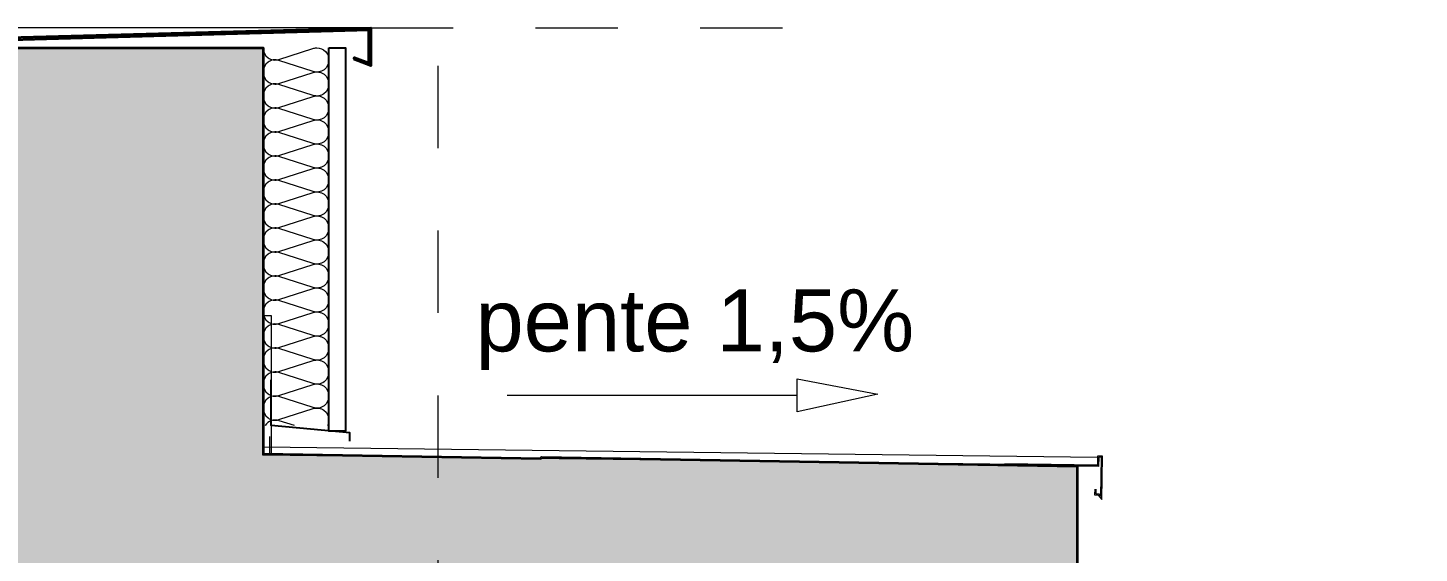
# Model space of a CAD drawing. Header units: metres. Extents: x 1838950 to 1842843, y 5171318 to 5174224.
# Drawn here: x 1841244.832 to 1841246.521, y 5171399.619 to 5171400.257 of the extents above; entities that cross this region are included whole.
import ezdxf

# ---------------------------------------------------------------- set-up
doc = ezdxf.new("R2010")
doc.units = ezdxf.units.M
doc.header["$LTSCALE"] = 0.0254
doc.linetypes.add('Style de ligne -1', pattern=[0.83328, 0.41656, -0.41672])
doc.layers.add('00 CHAZAL Coupe A.5', color=7, linetype='Continuous', lineweight=18)
doc.styles.add('Arial', font='arial.ttf')

# ---------------------------------------------------------------- blocks, each defined once
blk = doc.blocks.new('Groupe-1762-1')
at = {"layer": '00 CHAZAL Coupe A.5', "color": 7, "linetype": 'Continuous', "lineweight": 5, "flags": 128}
for points in [[(1841245.1176, 5171400.2325, 0.508909), (1841245.1368, 5171400.2185), (1841245.1779, 5171400.2317), (1841245.1779, 5171400.2317, -0.078209), (1841245.1825, 5171400.2325), (1841245.1826, 5171400.2325)], [(1841245.1826, 5171400.2325), (1841245.183, 5171400.2325, -0.414214), (1841245.1976, 5171400.2179, -0.508909), (1841245.1784, 5171400.2039), (1841245.1368, 5171400.2173, 0.508909), (1841245.1176, 5171400.2033, 0.508909), (1841245.1368, 5171400.1893), (1841245.1784, 5171400.2027, -0.508909), (1841245.1976, 5171400.1887, -0.508909), (1841245.1784, 5171400.1748), (1841245.1368, 5171400.1882, 0.508909), (1841245.1176, 5171400.1742, 0.508909), (1841245.1368, 5171400.1602), (1841245.1784, 5171400.1736, -0.508909), (1841245.1976, 5171400.1596, -0.508909), (1841245.1784, 5171400.1456), (1841245.1368, 5171400.159, 0.508909), (1841245.1176, 5171400.145, 0.508909), (1841245.1368, 5171400.131), (1841245.1784, 5171400.1445, -0.508909), (1841245.1976, 5171400.1305, -0.508909), (1841245.1784, 5171400.1165), (1841245.1368, 5171400.1299, 0.508909), (1841245.1176, 5171400.1159, 0.508909), (1841245.1368, 5171400.1019), (1841245.1784, 5171400.1153, -0.508909), (1841245.1976, 5171400.1013, -0.508909), (1841245.1784, 5171400.0873), (1841245.1368, 5171400.1007, 0.508909), (1841245.1176, 5171400.0867, 0.508909), (1841245.1368, 5171400.0728), (1841245.1784, 5171400.0862, -0.508909), (1841245.1976, 5171400.0722, -0.508909), (1841245.1784, 5171400.0582), (1841245.1368, 5171400.0716, 0.508909), (1841245.1176, 5171400.0576, 0.508909), (1841245.1368, 5171400.0436), (1841245.1784, 5171400.057, -0.508909), (1841245.1976, 5171400.043, -0.508909), (1841245.1784, 5171400.029), (1841245.1368, 5171400.0425, 0.508909), (1841245.1176, 5171400.0285, 0.508909), (1841245.1368, 5171400.0145), (1841245.1784, 5171400.0279, -0.508909), (1841245.1976, 5171400.0139, -0.508909), (1841245.1784, 5171399.9999), (1841245.1368, 5171400.0133, 0.508909), (1841245.1176, 5171399.9993, 0.508909), (1841245.1368, 5171399.9853), (1841245.1784, 5171399.9987, -0.508909), (1841245.1976, 5171399.9848, -0.508909), (1841245.1784, 5171399.9708), (1841245.1368, 5171399.9842, 0.508909), (1841245.1176, 5171399.9702, 0.508909), (1841245.1368, 5171399.9562), (1841245.1784, 5171399.9696, -0.508909), (1841245.1976, 5171399.9556, -0.508909), (1841245.1784, 5171399.9416), (1841245.1368, 5171399.955, 0.508909), (1841245.1176, 5171399.941, 0.508909), (1841245.1368, 5171399.927), (1841245.1784, 5171399.9405, -0.508909), (1841245.1976, 5171399.9265, -0.508909), (1841245.1784, 5171399.9125), (1841245.1368, 5171399.9259, 0.508909), (1841245.1176, 5171399.9119, 0.508909), (1841245.1368, 5171399.8979), (1841245.1784, 5171399.9113, -0.508909), (1841245.1976, 5171399.8973, -0.508909), (1841245.1784, 5171399.8833), (1841245.1368, 5171399.8967, 0.508909), (1841245.1176, 5171399.8828, 0.508909), (1841245.1368, 5171399.8688), (1841245.1784, 5171399.8822, -0.508909), (1841245.1976, 5171399.8682, -0.508909), (1841245.1784, 5171399.8542), (1841245.1368, 5171399.8676, 0.508909), (1841245.1176, 5171399.8536, 0.508909), (1841245.1368, 5171399.8396), (1841245.1784, 5171399.853, -0.508909), (1841245.1976, 5171399.839, -0.508909), (1841245.1784, 5171399.825), (1841245.1368, 5171399.8385, 0.508909), (1841245.1176, 5171399.8245, 0.508909), (1841245.1368, 5171399.8105), (1841245.1784, 5171399.8239, -0.508909), (1841245.1976, 5171399.8099, -0.508909), (1841245.1784, 5171399.7959), (1841245.1368, 5171399.8093, 0.508909), (1841245.1176, 5171399.7953, 0.508909), (1841245.1368, 5171399.7813), (1841245.1784, 5171399.7947, -0.508909), (1841245.1976, 5171399.7808, -0.122983), (1841245.1959, 5171399.7741), (1841245.1959, 5171399.7741)], [(1841245.1558, 5171399.7741), (1841245.1373, 5171399.78), (1841245.1371, 5171399.7801, 0.336619), (1841245.12, 5171399.7741), (1841245.12, 5171399.7741)]]:
    blk.add_lwpolyline(points, format="xyb", dxfattribs=at)
blk = doc.blocks.new('Groupe-1772-1')
at = {"layer": '00 CHAZAL Coupe A.5', "color": 7, "linetype": 'Continuous', "lineweight": 13, "flags": 128}
for points in [[(1841246.1274, 5171399.697), (1841246.1273, 5171399.6899), (1841246.1318, 5171399.6898), (1841246.1362, 5171399.6845), (1841246.137, 5171399.737), (1841246.1309, 5171399.7371), (1841246.1307, 5171399.7259), (1841246.0184, 5171399.7275)], [(1841246.1289, 5171399.6969), (1841246.1289, 5171399.6914), (1841246.1325, 5171399.6913), (1841246.1348, 5171399.6886), (1841246.1355, 5171399.7355), (1841246.1324, 5171399.7356), (1841246.1322, 5171399.7243), (1841246.0184, 5171399.726)]]:
    blk.add_lwpolyline(points, dxfattribs=at)
blk = doc.blocks.new('Groupe-1775-1')
at = {"layer": '00 CHAZAL Coupe A.5', "color": 7, "linetype": 'Continuous', "lineweight": 13}
blk.add_line((1841245.766, 5171399.8107), (1841245.414, 5171399.8107), dxfattribs=at)
at = {"layer": '00 CHAZAL Coupe A.5', "color": 7, "linetype": 'Continuous', "lineweight": 13, "flags": 128}
blk.add_lwpolyline([(1841245.766, 5171399.7907), (1841245.766, 5171399.8307), (1841245.864, 5171399.8122)], close=True, dxfattribs=at)
at = {"layer": '00 CHAZAL Coupe A.5', "color": 7, "insert": (1841245.3755, 5171399.9395), "char_height": 0.07538, "attachment_point": 1, "line_spacing_factor": 0.840696, "style": 'Arial'}
blk.add_mtext('pente 1,5%', dxfattribs=at)

msp = doc.modelspace()

# ---------------------------------------------------------------- hatches: boundary and pattern name
at = {"layer": '00 CHAZAL Coupe A.5', "linetype": 'Continuous', "lineweight": 0, "true_color": 0xaaaaaa}
h = msp.add_hatch(color=253, dxfattribs=at)
h.paths.add_polyline_path([(1841239.1099, 5171403.2439), (1841238.9499, 5171403.2439), (1841238.9499, 5171402.522), (1841224.6549, 5171402.522), (1841224.6549, 5171402.8722), (1841224.4749, 5171402.8722), (1841224.4749, 5171402.3262), (1841224.4753, 5171402.3262), (1841224.4753, 5171402.2722), (1841231.9236, 5171402.2722), (1841231.9236, 5171399.7325), (1841224.6553, 5171399.7325), (1841224.6553, 5171399.7322), (1841224.4753, 5171399.7322), (1841224.4753, 5171399.4822), (1841236.9879, 5171399.4822), (1841236.9879, 5171399.1129), (1841237.088, 5171399.1129), (1841237.088, 5171399.4822), (1841238.9303, 5171399.4822), (1841238.9303, 5171396.9425), (1841224.4753, 5171396.9425), (1841224.4753, 5171396.6924), (1841246.3779, 5171396.6924), (1841246.3779, 5171394.1015), (1841224.4753, 5171394.1015), (1841224.4753, 5171394.1014), (1841224.475, 5171394.1014), (1841224.475, 5171393.8514), (1841246.3779, 5171393.8514), (1841246.3779, 5171391.2612), (1841224.4753, 5171391.2612), (1841224.4753, 5171390.5112), (1841224.6553, 5171390.5657), (1841224.6553, 5171391.0317), (1841224.655, 5171391.0317), (1841224.655, 5171391.0617), (1841241.8826, 5171391.0617), (1841241.8826, 5171387.4772), (1841242.0826, 5171387.5343), (1841242.0826, 5171388.1704), (1841244.3829, 5171388.1704), (1841244.3829, 5171387.5928), (1841244.5758, 5171387.6477), (1841244.5758, 5171388.221), (1841251.1924, 5171388.221), (1841251.1924, 5171387.7397), (1841251.3529, 5171387.7877), (1841251.3529, 5171393.7041), (1841251.3532, 5171393.7041), (1841251.3532, 5171393.7364), (1841251.3524, 5171393.7364), (1841251.3524, 5171395.1234), (1841251.233, 5171395.1344), (1841251.233, 5171395.1634), (1841251.232, 5171395.1634), (1841251.232, 5171395.1656), (1841251.1924, 5171395.1656), (1841251.1924, 5171394.1015), (1841246.5578, 5171394.1015), (1841246.5578, 5171396.7225), (1841251.1924, 5171396.7225), (1841251.1924, 5171396.4894), (1841251.3524, 5171396.4894), (1841251.3524, 5171396.5307), (1841251.3529, 5171396.5307), (1841251.3529, 5171396.5567), (1841251.3524, 5171396.5567), (1841251.3524, 5171396.7225), (1841252.3408, 5171396.7225), (1841252.3408, 5171396.9289), (1841251.7205, 5171396.938), (1841251.7205, 5171396.9378), (1841251.3624, 5171396.9425), (1841251.3524, 5171396.9425), (1841251.3524, 5171397.0702), (1841251.3529, 5171397.0702), (1841251.3529, 5171397.2461), (1841251.3524, 5171397.2461), (1841251.3524, 5171397.2682), (1841251.3525, 5171397.2682), (1841251.3525, 5171397.4122), (1841251.3523, 5171397.4122), (1841251.3523, 5171397.4392), (1841251.1924, 5171397.4392), (1841251.1924, 5171396.9425), (1841245.1091, 5171396.9425), (1841245.0859, 5171396.9707), (1841245.0026, 5171397.1727), (1841244.92, 5171397.1734), (1841244.92, 5171397.1734), (1841244.9193, 5171397.1734), (1841244.9193, 5171396.9443), (1841244.9196, 5171396.9425), (1841239.1105, 5171396.9425), (1841239.1105, 5171399.2922), (1841239.1099, 5171399.2922), (1841239.1099, 5171399.5122), (1841244.863, 5171399.5122), (1841244.863, 5171399.5125), (1841244.9574, 5171399.5125), (1841244.9574, 5171399.4392), (1841245.1173, 5171399.4392), (1841245.1173, 5171399.4452), (1841245.1176, 5171399.4452), (1841245.1176, 5171399.5125), (1841246.106, 5171399.5125), (1841246.106, 5171399.7247), (1841245.4555, 5171399.7356), (1841245.455, 5171399.7343), (1841245.1176, 5171399.7399), (1841245.1176, 5171400.2325), (1841244.8176, 5171400.2325), (1841244.8176, 5171399.7325), (1841239.1099, 5171399.7325)])
h.paths.add_polyline_path([(1841244.3829, 5171391.0412), (1841244.3829, 5171388.4209), (1841242.0826, 5171388.4209), (1841242.0826, 5171391.0412)])
h.paths.add_polyline_path([(1841246.3779, 5171391.0412), (1841246.3779, 5171388.421), (1841244.5758, 5171388.421), (1841244.5758, 5171391.0412)])
h.paths.add_polyline_path([(1841251.1924, 5171391.0412), (1841251.1924, 5171390.9013), (1841251.1926, 5171390.9013), (1841251.1926, 5171390.8638), (1841251.1926, 5171390.8638), (1841251.1926, 5171388.421), (1841246.5578, 5171388.421), (1841246.5578, 5171391.0412)])
h.paths.add_polyline_path([(1841251.1924, 5171393.8815), (1841251.1924, 5171391.2612), (1841246.5579, 5171391.2612), (1841246.5579, 5171393.8815)])
h.paths.add_polyline_path([(1841244.92, 5171397.1734), (1841244.92, 5171397.1725), (1841244.9193, 5171397.1734)])
h.paths.add_polyline_path([(1841238.9303, 5171402.302), (1841238.9303, 5171399.7325), (1841238.5979, 5171399.7325), (1841232.1036, 5171399.7325), (1841232.1036, 5171402.3015), (1841238.8522, 5171402.302)])

# ---------------------------------------------------------------- linework, layer by layer
at = {"layer": '00 CHAZAL Coupe A.5', "color": 7, "linetype": 'Style de ligne -1', "lineweight": 13}
msp.add_line((1841245.3298, 5171407.8108), (1841245.3298, 5171390.3325), dxfattribs=at)
at = {"layer": '00 CHAZAL Coupe A.5', "color": 7, "linetype": 'Continuous', "lineweight": 13}
for p, q in [((1841245.2484, 5171400.2568), (1841239.21, 5171400.2568)), ((1841245.1257, 5171399.7407), (1841245.1258, 5171399.7607))]:
    msp.add_line(p, q, dxfattribs=at)
at = {"layer": '00 CHAZAL Coupe A.5', "color": 7, "linetype": 'Style de ligne -1', "lineweight": 5}
msp.add_line((1841245.2484, 5171400.2568), (1841245.7881, 5171400.2568), dxfattribs=at)
at = {"layer": '00 CHAZAL Coupe A.5', "color": 7, "linetype": 'Continuous', "lineweight": 35, "flags": 128}
msp.add_lwpolyline([(1841245.2275, 5171400.2187), (1841245.2284, 5171400.221), (1841245.2461, 5171400.2142), (1841245.2461, 5171400.254), (1841244.7964, 5171400.2414), (1841244.7964, 5171400.2035), (1841244.8079, 5171400.21), (1841244.8132, 5171400.2098), (1841244.7932, 5171400.198), (1841244.7932, 5171400.2447), (1841245.2484, 5171400.2568), (1841245.2484, 5171400.2106)], close=True, dxfattribs=at)
msp.add_lwpolyline([(1841244.8176, 5171400.2325), (1841245.1176, 5171400.2325), (1841245.1176, 5171399.7399), (1841245.455, 5171399.7343), (1841245.4555, 5171399.7356), (1841246.106, 5171399.7247), (1841246.106, 5171399.5125), (1841245.1176, 5171399.5125), (1841245.1176, 5171399.4452), (1841245.1173, 5171399.4452), (1841245.1173, 5171399.4392), (1841244.9574, 5171399.4392), (1841244.9574, 5171399.5125), (1841244.863, 5171399.5125), (1841244.863, 5171399.5122), (1841239.1099, 5171399.5122)], dxfattribs=at)
at = {"layer": '00 CHAZAL Coupe A.5', "color": 7, "linetype": 'Continuous', "lineweight": 25, "flags": 128}
msp.add_lwpolyline([(1841245.1975, 5171400.2325), (1841245.2177, 5171400.2325), (1841245.2177, 5171399.7675), (1841245.1975, 5171399.7675)], close=True, dxfattribs=at)
at = {"layer": '00 CHAZAL Coupe A.5', "color": 7, "linetype": 'Continuous', "lineweight": 13, "flags": 128}
for points in [[(1841245.1173, 5171399.7382), (1841245.1173, 5171399.9076), (1841245.1273, 5171399.9076), (1841245.1273, 5171399.7382)], [(1841245.1177, 5171399.7483), (1841246.1308, 5171399.7358), (1841246.1307, 5171399.7258), (1841245.1176, 5171399.7383)]]:
    msp.add_lwpolyline(points, close=True, dxfattribs=at)
at = {"layer": '00 CHAZAL Coupe A.5', "color": 7, "linetype": 'Continuous', "lineweight": 25, "flags": 128}
msp.add_lwpolyline([(1841245.2228, 5171399.7551), (1841245.2228, 5171399.7651), (1841245.1273, 5171399.7741), (1841245.1273, 5171399.8296)], dxfattribs=at)

# ---------------------------------------------------------------- block references
at = {"layer": '00 CHAZAL Coupe A.5', "color": 7}
for name in ['Groupe-1762-1', 'Groupe-1775-1', 'Groupe-1772-1']:
    msp.add_blockref(name, (0, 0), dxfattribs=at)

doc.saveas('drawing.dxf')
